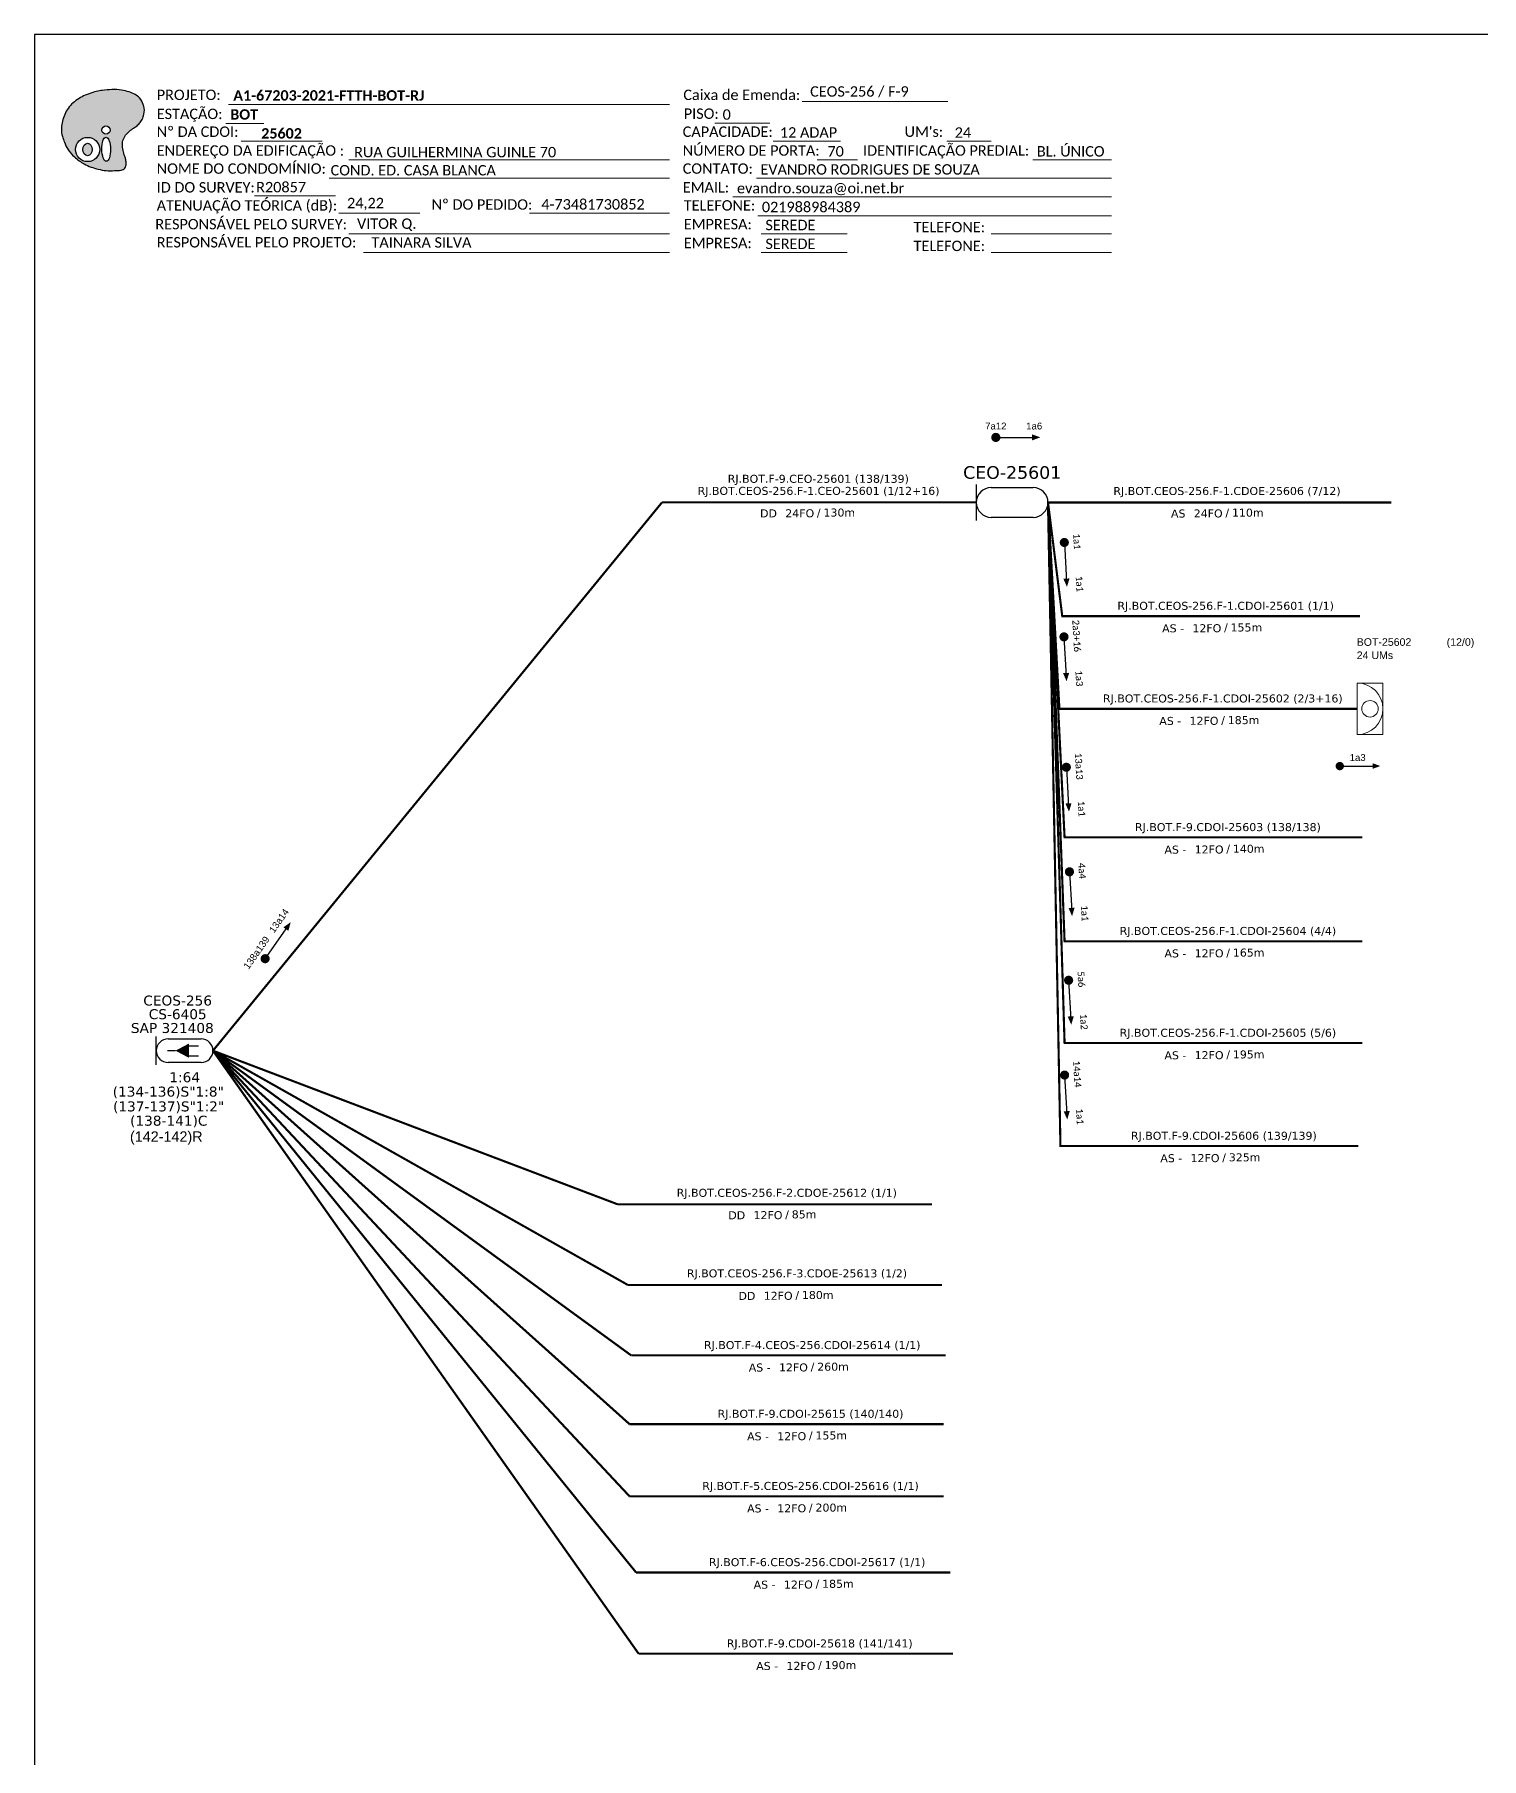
# Model space of a CAD drawing. Extents: x -89 to 749, y 705 to 1299.
# Drawn here: x -89.3 to 160.1, y 1002 to 1299 of the extents above; entities that cross this region are included whole.
import ezdxf
from ezdxf.enums import TextEntityAlignment as Align

# ---------------------------------------------------------------- set-up
doc = ezdxf.new("R2010")
doc.units = 0
for name, color, linetype, lineweight in [("20.0-LEGENDA DOS CDO'S", 1, 'Continuous', 0), ('20.1-CDO_INTERIOR', 1, 'Continuous', 0), ('40.1-ETIQUETAS', 1, 'Continuous', 20)]:
    doc.layers.add(name, color=color, linetype=linetype, lineweight=lineweight)
for name, color, linetype in [('20.4-CEOS', 1, 'Continuous'), ('20.5-CEO', 1, 'Continuous'), ('CAP a instalar', 1, 'Continuous'), ('SETA', 7, 'Continuous')]:
    doc.layers.add(name, color=color, linetype=linetype)
doc.styles.add('ARIAL', font='arial.ttf')
doc.styles.add('siredit', font='verdana.ttf')
doc.styles.get("Standard").update_dxf_attribs({"font": 'arial.ttf'})
doc.styles.add('WMF-Calibri0', font='calibri.ttf')
doc.styles.add('WMF-Calibri1', font='calibrib.ttf')
doc.linetypes.add('FENCELINE1', pattern='A,0.25,-0.1,[133,ltypeshp.shx,S=0.1,R=0,X=-0.1,Y=0],-0.1,1', length=1.45)

# ---------------------------------------------------------------- blocks, each defined once
blk = doc.blocks.new('OI')
h = blk.add_hatch(color=40)
edge = h.paths.add_edge_path()
edge.add_spline(control_points=[(4.35, -0.67), (3.92, -0.99), (3.26, -1.5), (2.81, -2.59), (2.9, -3.5), (3.06, -4.27), (3.31, -4.85), (3.37, -5.39), (3.4, -5.88), (3.2, -6.4), (2.54, -6.61), (1.65, -6.63), (0.55, -6.67), (-0.56, -6.42), (-1.61, -6.14), (-2.77, -5.61), (-3.92, -4.77), (-4.89, -3.7), (-5.34, -2.65), (-5.6, -1.94), (-5.85, -0.96), (-5.71, 0.47), (-5.1, 2.02), (-4.14, 3.02), (-3.3, 3.61), (-2.37, 4.16), (-1.36, 4.44), (-0.56, 4.7), (0.79, 4.85), (2.24, 4.97), (3.79, 4.57), (4.67, 4.21), (5.44, 3.65), (5.76, 2.99), (6.03, 2.21), (6.01, 1.46), (5.72, 0.64), (5.31, 0.08), (4.88, -0.38), (4.51, -0.55), (4.35, -0.67)], knot_values=[0, 0, 0, 0, 1.60434, 2.417191, 3.427595, 4.282808, 4.776746, 5.304182, 5.888771, 6.258406, 6.858137, 7.79129, 8.986195, 10.124242, 11.187857, 12.242908, 13.953784, 15.414161, 16.515391, 17.349188, 17.675853, 19.552021, 21.515531, 22.568638, 23.63245, 24.621084, 25.782718, 26.745347, 27.142653, 29.870543, 31.004649, 31.921532, 32.709589, 33.801391, 34.042471, 35.192333, 35.971461, 36.628871, 37.254359, 37.836911, 37.836911, 37.836911, 37.836911], degree=3, periodic=0)
h.paths.add_polyline_path([(1.13, -0.87, -1), (-0.04, -0.87, -1)], flags=16)
edge = h.paths.add_edge_path(flags=16)
edge.add_ellipse((0.56, -3.59), major_axis=(-0.02, 1.71), ratio=0.361305, start_angle=0, end_angle=360)
h.paths.add_polyline_path([(-0.36, -3.62, -1), (-3.8, -3.62, -1)], flags=16)
edge = h.paths.add_edge_path(flags=0)
edge.add_ellipse((-2.08, -3.62), major_axis=(0, 0.885), ratio=0.758294, start_angle=0, end_angle=360)
at = {"color": 40}
for centre, radius in [((-2.08, -3.62), 1.72), ((0.54, -0.87), 0.587)]:
    blk.add_circle(centre, radius, dxfattribs=at)
blk.add_ellipse((0.56, -3.59), major_axis=(-0.02, 1.71), ratio=0.361305, dxfattribs=at)
blk.add_ellipse((-2.08, -3.62), major_axis=(0, 0.885), ratio=0.758294, start_param=-3.141592653589792, end_param=3.141592653589792, dxfattribs=at)
at = {"color": 40, "start_tangent": (-0.800898, -0.598801), "end_tangent": (-0.800898, -0.598801)}
blk.add_spline([(4.35, -0.67), (3.2, -1.78), (2.9, -2.54), (2.92, -3.55), (3.12, -4.38), (3.28, -4.85), (3.37, -5.37), (3.35, -5.95), (3.2, -6.29), (2.66, -6.55), (1.73, -6.63), (0.54, -6.62), (-0.58, -6.41), (-1.6, -6.11), (-2.56, -5.67), (-3.95, -4.67), (-4.89, -3.56), (-5.37, -2.56), (-5.64, -1.78), (-5.72, -1.46), (-5.63, 0.42), (-4.84, 2.22), (-4.13, 2.99), (-3.27, 3.62), (-2.4, 4.09), (-1.3, 4.47), (-0.37, 4.72), (0.02, 4.77), (2.75, 4.8), (3.85, 4.53), (4.69, 4.16), (5.31, 3.68), (5.85, 2.73), (5.93, 2.5), (5.94, 1.35), (5.67, 0.62), (5.29, 0.08), (4.84, -0.36), (4.35, -0.67)], degree=3, dxfattribs=at)
blk = doc.blocks.new('CARIMBO')
at = {"color": 7, "lineweight": 0}
for points in [[(35.66, -16.79), (111.64, -16.79)], [(134.48, -16.3), (159.61, -16.3)], [(35.15, -20.06), (41.7, -20.06)], [(119.43, -20.02), (128.92, -20.02)], [(37.81, -23.14), (51.75, -23.14)], [(129.48, -23.14), (141.1, -23.14)], [(159.42, -23.14), (167.09, -23.14)], [(56.38, -26.37), (111.64, -26.37)], [(137.07, -26.37), (144.01, -26.37)], [(174.24, -26.37), (187.8, -26.37)], [(52.97, -29.48), (111.64, -29.48)], [(126.6, -29.48), (187.83, -29.48)], [(40.13, -32.55), (54.07, -32.55)], [(54.67, -35.52), (68.61, -35.52)], [(122.56, -32.72), (187.83, -32.72)], [(126.84, -35.96), (187.83, -35.96)], [(56.38, -39.07), (111.64, -39.07)], [(127.45, -39.07), (142.25, -39.07)], [(167.06, -39.07), (187.83, -39.07)], [(58.87, -42.31), (111.64, -42.31)], [(127.45, -42.31), (142.25, -42.31)], [(167.06, -42.31), (187.83, -42.31)]]:
    blk.add_lwpolyline(points, dxfattribs=at)
at = {"color": 7, "xscale": 1.213923925163967, "yscale": 1.213923925163967, "zscale": 1.213923925163967, "rotation": 0.1532896023949059}
blk.add_blockref('OI', (13.86, -20.16), dxfattribs=at)
at = {"color": 7, "lineweight": 0, "style": 'WMF-Calibri0'}
for s, height, p in [('PROJETO:', 1.793, (23.26, -16.04)), ('Caixa de Emenda:', 1.7927, (114.02, -16.04)), ('ESTAÇÃO:', 1.793, (23.26, -19.32)), ('PISO:', 1.793, (114.09, -19.28)), ('Nº DA CDOI:', 1.7927, (23.26, -22.39)), ('CAPACIDADE:', 1.7927, (113.91, -22.39)), ("UM's:", 1.793, (152.15, -22.39)), ('ENDEREÇO DA EDIFICAÇÃO :', 1.7927, (23.26, -25.63)), ('NÚMERO DE PORTA:', 1.7927, (113.91, -25.63)), ('IDENTIFICAÇÃO PREDIAL:', 1.7927, (144.99, -25.63)), ('NOME DO CONDOMÍNIO:', 1.7927, (23.26, -28.74)), ('CONTATO:', 1.793, (113.91, -28.74)), ('ID DO SURVEY:', 1.7927, (23.26, -31.97)), ('EMAIL:', 1.793, (113.91, -31.97)), ('ATENUAÇÃO TEÓRICA (dB):', 1.7927, (23.26, -35.09)), ('TELEFONE:', 1.793, (114.09, -35.09)), ('RESPONSÁVEL PELO SURVEY:', 1.7927, (23.02, -38.32)), ('EMPRESA:', 1.793, (114.09, -38.32)), ('TELEFONE:', 1.793, (153.7, -38.83)), ('RESPONSÁVEL PELO PROJETO:', 1.7927, (23.26, -41.44)), ('EMPRESA:', 1.793, (114.09, -41.56)), ('TELEFONE:', 1.793, (153.7, -42.06))]:
    blk.add_text(s, height=height, dxfattribs=at).set_placement(p)
at = {"color": 7, "lineweight": 0, "flags": 8}
for tag, p, style in [('PROJ', (36.46, -16.13), 'WMF-Calibri1'), ('CEOS-XX', (135.87, -15.46), 'WMF-Calibri0'), ('EST', (35.94, -19.41), 'WMF-Calibri1'), ('PISO_PTR', (120.78, -19.42), 'WMF-Calibri0'), ('CAPAC.', (130.66, -22.52), 'WMF-Calibri0'), ("UC'S", (160.78, -22.54), 'WMF-Calibri0'), ('LOGRADOURO', (56.65, -25.91), 'WMF-Calibri0'), ('N°', (138.85, -25.77), 'WMF-Calibri0'), ('N°PREDIO', (174.94, -25.77), 'WMF-Calibri0'), ('NOME_DO_COND.', (53.23, -29.02), 'WMF-Calibri0'), ('NOME_DO_CONTATO', (127.3, -28.89), 'WMF-Calibri0'), ('_ID_', (40.39, -31.94), 'WMF-Calibri0'), ('EMAIL', (123.26, -32.12), 'WMF-Calibri0'), ('O_POTEN', (56.06, -34.68), 'WMF-Calibri0'), ('TELEFONE', (127.55, -35.36), 'WMF-Calibri0'), ('RES_SURVEY', (57.78, -38.23), 'WMF-Calibri0'), ('EMP_RESP_SURVEY', (128.16, -38.47), 'WMF-Calibri0'), ('CONT_RESP_SURVEY', (167.76, -38.47), 'WMF-Calibri0'), ('RES_PROJ', (60.27, -41.47), 'WMF-Calibri0'), ('EMP_RESP_PROJ', (128.16, -41.71), 'WMF-Calibri0'), ('CONT_RESP_PROJ', (167.76, -41.71), 'WMF-Calibri0')]:
    blk.add_attdef(tag, p, '', height=1.79, dxfattribs=dict(at, style=style))
at = {"color": 7, "lineweight": 0, "style": 'WMF-Calibri1', "flags": 8}
blk.add_attdef("N° CDO'S", text='', height=1.79, dxfattribs=at).set_placement((44.78, -22.68), align=Align.CENTER)
blk = doc.blocks.new('CEOS_RP_CT_DRT')
at = {"layer": '20.4-CEOS', "color": 0}
for p, q in [((-4.54, 1.19), (-1.19, 1.19)), ((-1.19, -1.19), (-4.54, -1.19))]:
    blk.add_line(p, q, dxfattribs=at)
for points in [[(-5.73, -1.43), (-5.73, 1.44)], [(-3.79, 0), (-4.59, 0)], [(-2.47, 0.48), (-1.45, 0.48)], [(-2.47, -0.52), (-1.45, -0.52)]]:
    blk.add_lwpolyline(points, dxfattribs=at)
blk.add_lwpolyline([(-3.79, 0, 0, 1.47, 0), (-2.41, 0, 1.47, 1.47, 0)], format="xyseb", dxfattribs=at)
for centre, start, end in [((-4.54, 0), 90, 270), ((-1.19, 0), 270, 90)]:
    blk.add_arc(centre, 1.19, start, end, dxfattribs=at)
at = {"layer": '20.4-CEOS', "color": 7, "style": 'siredit'}
for tag, p in [('Nº_DA_CEOS', (-2.86, 5.6)), ('LOCAL', (-2.86, 4.24)), ('SAP', (-2.86, 2.78)), ('RACIO_SPLITAGEM', (-2.86, -1.88)), ('FIBRAS_SPLITTER', (-2.86, -3.58)), ('FIBRAS_TOP_C', (-2.86, -5.08)), ('RESERVA_FINAIS', (-2.86, -6.39))]:
    blk.add_attdef(tag, text='', height=1.01, dxfattribs=at).set_placement(p, align=Align.TOP_CENTER)
blk = doc.blocks.new('ETIQUETA_RS5F')
at = {"layer": '40.1-ETIQUETAS', "color": 0, "style": 'siredit'}
blk.add_text('/', height=1.5, dxfattribs=at).set_placement((1.58, -1.95), align=Align.MIDDLE_RIGHT)
for tag, p in [('ETIQUETA_R_PRIMARIA', (1.21, 4.1)), ('ETIQUETA_R_SECUNDARIA', (1.21, 2.1)), ('F_ATIVAS/F_MORTAS', (1.14, -4.24))]:
    blk.add_attdef(tag, text='', height=1.5, dxfattribs=at).set_placement(p, align=Align.MIDDLE_CENTER)
for tag, p in [('TIPO_CABO', (-6.58, -2.12)), ('CAP_CABO', (0.4, -2.09))]:
    blk.add_attdef(tag, text='', height=1.5, dxfattribs=at).set_placement(p, align=Align.MIDDLE_RIGHT)
blk.add_attdef('METROS', text='', height=1.5, dxfattribs=at).set_placement((2.14, -1.95), align=Align.MIDDLE_LEFT)
for tag, p in [('FUSÃO_1', (0.85, -8.39)), ('FUSÃO_2', (0.85, -10.6)), ('FUSÃO_3', (0.85, -12.93)), ('FUSÃO_4', (0.85, -15.14)), ('FUSÃO_5', (0.85, -17.16))]:
    blk.add_attdef(tag, text='', height=1.5, dxfattribs=at).set_placement(p, align=Align.CENTER)
blk = doc.blocks.new('CDOI_INT')
at = {"layer": '20.1-CDO_INTERIOR', "color": 0, "lineweight": 18}
blk.add_lwpolyline([(4.25, -4.25), (4.25, 4.25), (0, 4.25), (0, -4.25)], close=True, dxfattribs=at)
blk.add_circle((2.12, 0), 1.36, dxfattribs=at)
blk.add_arc((0, 0), 4.25, 270, 90, dxfattribs=at)
at = {"layer": "20.0-LEGENDA DOS CDO'S", "color": 0, "style": 'ARIAL'}
for tag, p in [('CDO_N', (-0.08, 10.38)), ('SPLITER_1', (21.18, 10.38)), ('SURVEY', (-0.08, 8.2)), ('SPLITER_2', (21.19, 8.68)), ('SAP', (-0.08, 6.23)), ('1:XX', (5.94, -2.22)), ('UMS', (5.94, -4.24))]:
    blk.add_attdef(tag, p, '', height=1.36, dxfattribs=at)
blk.add_attdef('FIBRAS_UTILIZADAS', text='', height=1.36, dxfattribs=at).set_placement((15.34, 10.38), align=Align.CENTER)

msp = doc.modelspace()

# ---------------------------------------------------------------- linework, layer by layer
msp.add_lwpolyline([(-89.32, 705.02), (749.25, 705.02), (749.25, 1299.02), (-89.32, 1299.02), (-89.32, 705.02)])
at = {"color": 7, "lineweight": 0}
msp.add_lwpolyline([(-4.01, 1268.26), (20.14, 1268.26)], dxfattribs=at)
for points, const_width in [([(75.97, 1229.61, 1), (76.76, 1229.61, 1)], 0.788), ([(88.14, 1211.9, 1), (88.19, 1211.12, 1)], 0.788), ([(88.08, 1195.64, 1), (88.13, 1194.86, 1)], 0.788), ([(88.49, 1173.18, 1), (88.54, 1172.4, 1)], 0.788), ([(135.28, 1172.99, 1), (136, 1172.99, 1)], 0.716), ([(135.28, 1172.99, 1), (136, 1172.99, 1)], 0.716), ([(89.03, 1155.17, 1), (89.07, 1154.38, 1)], 0.788), ([(-49.79, 1139.49, 1), (-49.34, 1140.13, 1)], 0.788), ([(88.89, 1136.48, 1), (88.93, 1135.7, 1)], 0.788), ([(88.19, 1120.15, 1), (88.24, 1119.37, 1)], 0.788)]:
    msp.add_lwpolyline(points, format="xyb", close=True, dxfattribs=dict(const_width=const_width))
at = {"layer": '20.5-CEO', "color": 5}
for p, q in [((75.57, 1220.98), (82.78, 1220.98)), ((82.78, 1215.84), (75.57, 1215.84))]:
    msp.add_line(p, q, dxfattribs=at)
msp.add_lwpolyline([(73, 1221.51), (73, 1215.31)], dxfattribs=at)
for centre, start, end in [((75.57, 1218.41), 90, 270), ((82.78, 1218.41), 270, 90)]:
    msp.add_arc(centre, 2.57, start, end, dxfattribs=at)
at = {"layer": 'CAP a instalar', "color": 5, "ltscale": 7, "const_width": 0.368}
for points in [[(18.83, 1218.41), (-58.56, 1123.96)], [(73, 1218.41), (18.83, 1218.41)]]:
    msp.add_lwpolyline(points, dxfattribs=at)
at = {"layer": 'CAP a instalar', "color": 8, "linetype": 'FENCELINE1', "ltscale": 7, "const_width": 0.368}
for points in [[(139.52, 1160.7), (88.21, 1160.7), (85.35, 1218.46)], [(139.52, 1142.81), (88.21, 1142.81), (85.35, 1218.46)], [(139.52, 1125.27), (88.21, 1125.27), (85.35, 1218.46)], [(138.82, 1107.54), (87.5, 1107.54), (85.35, 1218.46)], [(139.13, 1198.82), (87.81, 1198.82), (85.36, 1218.41)], [(13.52, 1071.47), (-58.56, 1123.96)], [(13.23, 1059.63), (-58.56, 1123.96)], [(13.23, 1047.2), (-58.56, 1123.96)], [(14.37, 1034.07), (-58.56, 1123.96)], [(14.81, 1020.07), (-58.56, 1123.96)], [(67.7, 1071.47), (13.52, 1071.47)], [(67.4, 1059.63), (13.23, 1059.63)], [(67.4, 1047.2), (13.23, 1047.2)], [(68.54, 1034.07), (14.37, 1034.07)], [(68.98, 1020.07), (14.81, 1020.07)]]:
    msp.add_lwpolyline(points, dxfattribs=at)
at = {"layer": 'CAP a instalar', "color": 1, "linetype": 'FENCELINE1', "ltscale": 7, "const_width": 0.368}
msp.add_lwpolyline([(138.64, 1182.86), (87.32, 1182.86), (85.36, 1218.41)], dxfattribs=at)
at = {"layer": 'CAP a instalar', "color": 7, "linetype": 'FENCELINE1', "ltscale": 7, "const_width": 0.368}
msp.add_lwpolyline([(144.52, 1218.39), (85.36, 1218.39)], dxfattribs=at)
at = {"layer": 'CAP a instalar', "color": 7, "ltscale": 7, "const_width": 0.368}
for points in [[(12.94, 1083.61), (-58.56, 1123.96)], [(11.18, 1097.5), (-58.56, 1123.96)], [(65.36, 1097.5), (11.18, 1097.5)], [(67.11, 1083.61), (12.94, 1083.61)]]:
    msp.add_lwpolyline(points, dxfattribs=at)
at = {"layer": 'SETA'}
for points in [[(76.37, 1229.61), (83.14, 1229.61)], [(88.17, 1211.51), (88.56, 1204.75)], [(88.1, 1195.25), (88.49, 1188.49)], [(88.52, 1172.79), (88.91, 1166.03)], [(135.64, 1172.99), (141.8, 1172.99)], [(135.64, 1172.99), (141.8, 1172.99)], [(89.05, 1154.78), (89.44, 1148.02)], [(-49.56, 1139.81), (-45.67, 1145.35)], [(88.91, 1136.09), (89.3, 1129.33)], [(88.21, 1119.76), (88.6, 1113)]]:
    msp.add_lwpolyline(points, dxfattribs=at)
for points in [[(82.59, 1230.14), (84.04, 1229.62), (82.59, 1229.09)], [(89.06, 1205.32), (88.62, 1203.85), (88.01, 1205.26)], [(89, 1189.06), (88.56, 1187.59), (87.95, 1189)], [(141.31, 1173.48), (142.62, 1173), (141.31, 1172.52)], [(141.31, 1173.48), (142.62, 1173), (141.31, 1172.52)], [(89.41, 1166.6), (88.97, 1165.13), (88.36, 1166.54)], [(89.94, 1148.59), (89.5, 1147.12), (88.9, 1148.53)], [(-46.42, 1145.21), (-45.16, 1146.09), (-45.56, 1144.61)], [(89.8, 1129.9), (89.36, 1128.43), (88.75, 1129.84)], [(89.11, 1113.57), (88.67, 1112.1), (88.06, 1113.51)]]:
    msp.add_solid(points, dxfattribs=at)

# ---------------------------------------------------------------- block references
ref = msp.add_blockref('CARIMBO', (-91.51, 1303.77))
ref.add_attrib('PROJ', 'A1-67203-2021-FTTH-BOT-RJ', (-55.05, 1287.63), dxfattribs={"color": 7, "lineweight": 0, "height": 1.7927, "style": 'WMF-Calibri1'})
ref.add_attrib('EST', 'BOT', (-55.57, 1284.35), dxfattribs={"color": 7, "lineweight": 0, "height": 1.793, "style": 'WMF-Calibri1'})
ref.add_attrib("N° CDO'S", '25602', dxfattribs={"color": 7, "lineweight": 0, "height": 1.793, "style": 'WMF-Calibri1'}).set_placement((-46.73, 1281.09), align=Align.CENTER)
ref.add_attrib('LOGRADOURO', ' RUA GUILHERMINA GUINLE 70', (-34.86, 1277.86), dxfattribs={"color": 7, "lineweight": 0, "height": 1.7927, "style": 'WMF-Calibri0'})
ref.add_attrib('NOME_DO_COND.', 'COND. ED. CASA BLANCA', (-38.28, 1274.74), dxfattribs={"color": 7, "lineweight": 0, "height": 1.7927, "style": 'WMF-Calibri0'})
ref.add_attrib('_ID_', 'R20857', (-51.11, 1271.83), dxfattribs={"color": 7, "lineweight": 0, "height": 1.793, "style": 'WMF-Calibri0'})
ref.add_attrib('O_POTEN', '24,22', (-35.45, 1269.09), dxfattribs={"color": 7, "lineweight": 0, "height": 1.793, "style": 'WMF-Calibri0'})
ref.add_attrib('RES_SURVEY', 'VITOR Q.', (-33.73, 1265.54), dxfattribs={"color": 7, "lineweight": 0, "height": 1.793, "style": 'WMF-Calibri0'})
ref.add_attrib('RES_PROJ', 'TAINARA SILVA', (-31.24, 1262.3), dxfattribs={"color": 7, "lineweight": 0, "height": 1.7927, "style": 'WMF-Calibri0'})
ref.add_attrib('CEOS-XX', 'CEOS-256 / F-9', (44.36, 1288.31), dxfattribs={"color": 7, "lineweight": 0, "height": 1.7927, "style": 'WMF-Calibri0'})
ref.add_attrib('CAPAC.', '12 ADAP', (39.15, 1281.25), dxfattribs={"color": 7, "lineweight": 0, "height": 1.793, "style": 'WMF-Calibri0'})
ref.add_attrib("UC'S", '24', (69.27, 1281.23), dxfattribs={"color": 7, "lineweight": 0, "height": 1.793, "style": 'WMF-Calibri0'})
ref.add_attrib('PISO_PTR', '0', (29.28, 1284.34), dxfattribs={"color": 7, "lineweight": 0, "height": 1.79, "style": 'WMF-Calibri0'})
ref.add_attrib('N°', '70', (47.34, 1278), dxfattribs={"color": 7, "lineweight": 0, "height": 1.793, "style": 'WMF-Calibri0'})
ref.add_attrib('N°PREDIO', 'BL. ÚNICO', (83.43, 1278), dxfattribs={"color": 7, "lineweight": 0, "height": 1.793, "style": 'WMF-Calibri0'})
ref.add_attrib('NOME_DO_CONTATO', 'EVANDRO RODRIGUES DE SOUZA', (35.79, 1274.88), dxfattribs={"color": 7, "lineweight": 0, "height": 1.7927, "style": 'WMF-Calibri0'})
ref.add_attrib('EMAIL', 'evandro.souza@oi.net.br', (31.75, 1271.65), dxfattribs={"color": 7, "lineweight": 0, "height": 1.7927, "style": 'WMF-Calibri0'})
ref.add_attrib('TELEFONE', '021988984389', (36.04, 1268.41), dxfattribs={"color": 7, "lineweight": 0, "height": 1.7927, "style": 'WMF-Calibri0'})
ref.add_attrib('EMP_RESP_SURVEY', 'SEREDE', (36.65, 1265.3), dxfattribs={"color": 7, "lineweight": 0, "height": 1.793, "style": 'WMF-Calibri0'})
ref.add_attrib('EMP_RESP_PROJ', 'SEREDE', (36.65, 1262.06), dxfattribs={"color": 7, "lineweight": 0, "height": 1.793, "style": 'WMF-Calibri0'})
at = {"layer": '20.1-CDO_INTERIOR', "color": 1, "ltscale": 11}
ref = msp.add_blockref('CDOI_INT', (138.64, 1182.86), dxfattribs=dict(at, xscale=1.044512687924883, yscale=1.044512687924883, zscale=1.044512687924883))
ref.add_attrib('CDO_N', 'BOT-25602', (138.56, 1193.71), dxfattribs={"layer": "20.0-LEGENDA DOS CDO'S", "color": 0, "height": 1.303, "style": 'ARIAL'})
ref.add_attrib('FIBRAS_UTILIZADAS', '       (12/0)', dxfattribs={"layer": "20.0-LEGENDA DOS CDO'S", "color": 0, "height": 1.3034, "style": 'ARIAL'}).set_placement((154.67, 1193.71), align=Align.CENTER)
ref.add_attrib('SURVEY', '24 UMs', (138.56, 1191.43), dxfattribs={"layer": "20.0-LEGENDA DOS CDO'S", "color": 0, "height": 1.303, "style": 'ARIAL'})
at = {"layer": '20.4-CEOS', "color": 5}
ref = msp.add_blockref('CEOS_RP_CT_DRT', (-58.56, 1123.96), dxfattribs=dict(at, xscale=1.702898134214864, yscale=1.702898134214864, zscale=1.702898134214864))
ref.add_attrib('Nº_DA_CEOS', 'CEOS-256', dxfattribs={"color": 7, "height": 1.719, "style": 'siredit'}).set_placement((-64.64, 1133.46), align=Align.TOP_CENTER)
ref.add_attrib('LOCAL', 'CS-6405', dxfattribs={"color": 7, "height": 1.719, "style": 'siredit'}).set_placement((-64.63, 1131.11), align=Align.TOP_CENTER)
ref.add_attrib('SAP', 'SAP 321408', dxfattribs={"color": 7, "height": 1.719, "style": 'siredit'}).set_placement((-65.56, 1128.73), align=Align.TOP_CENTER)
ref.add_attrib('RACIO_SPLITAGEM', '1:64', dxfattribs={"color": 7, "height": 1.719, "style": 'siredit'}).set_placement((-63.43, 1120.25), align=Align.TOP_CENTER)
ref.add_attrib('FIBRAS_SPLITTER', '(134-136)S"1:8"', dxfattribs={"color": 7, "height": 1.7194, "style": 'siredit'}).set_placement((-66.26, 1117.77), align=Align.TOP_CENTER)
ref.add_attrib('FIBRAS_TOP_C', '(137-137)S"1:2"', dxfattribs={"color": 7, "height": 1.7194, "style": 'siredit'}).set_placement((-66.2, 1115.22), align=Align.TOP_CENTER)
ref.add_attrib('RESERVA_FINAIS', '(138-141)C', dxfattribs={"color": 7, "height": 1.719, "style": 'siredit'}).set_placement((-66.17, 1112.76), align=Align.TOP_CENTER)
at = {"layer": '40.1-ETIQUETAS', "color": 7}
ref = msp.add_blockref('ETIQUETA_RS5F', (115.11, 1218.44), dxfattribs=dict(at, xscale=0.9188563564010436, yscale=0.9188563564010436, zscale=0.9188563564010436))
ref.add_attrib('ETIQUETA_R_SECUNDARIA', 'RJ.BOT.CEOS-256.F-1.CDOE-25606 (7/12)', dxfattribs={"color": 0, "height": 1.3783, "style": 'siredit'}).set_placement((116.2, 1220.38), align=Align.MIDDLE_CENTER)
ref.add_attrib('TIPO_CABO', 'AS', dxfattribs={"color": 0, "height": 1.378, "style": 'siredit'}).set_placement((109.04, 1216.5), align=Align.MIDDLE_RIGHT)
ref.add_attrib('CAP_CABO', '24FO', dxfattribs={"color": 0, "height": 1.378, "style": 'siredit'}).set_placement((115.45, 1216.52), align=Align.MIDDLE_RIGHT)
ref.add_attrib('METROS', '110m', dxfattribs={"color": 0, "height": 1.378, "style": 'siredit'}).set_placement((117.06, 1216.65), align=Align.MIDDLE_LEFT)
at = {"layer": '40.1-ETIQUETAS', "color": 8}
ref = msp.add_blockref('ETIQUETA_RS5F', (114.88, 1198.66), dxfattribs=dict(at, xscale=0.9188563564010436, yscale=0.9188563564010436, zscale=0.9188563564010436))
ref.add_attrib('ETIQUETA_R_SECUNDARIA', 'RJ.BOT.CEOS-256.F-1.CDOI-25601 (1/1)', dxfattribs={"color": 0, "height": 1.3783, "style": 'siredit'}).set_placement((115.97, 1200.6), align=Align.MIDDLE_CENTER)
ref.add_attrib('TIPO_CABO', 'AS -', dxfattribs={"color": 0, "height": 1.378, "style": 'siredit'}).set_placement((108.8, 1196.72), align=Align.MIDDLE_RIGHT)
ref.add_attrib('CAP_CABO', '12FO', dxfattribs={"color": 0, "height": 1.378, "style": 'siredit'}).set_placement((115.22, 1196.74), align=Align.MIDDLE_RIGHT)
ref.add_attrib('METROS', '155m', dxfattribs={"color": 0, "height": 1.378, "style": 'siredit'}).set_placement((116.82, 1196.87), align=Align.MIDDLE_LEFT)
at = {"layer": '40.1-ETIQUETAS', "color": 1}
ref = msp.add_blockref('ETIQUETA_RS5F', (114.39, 1182.71), dxfattribs=dict(at, xscale=0.9188563564010436, yscale=0.9188563564010436, zscale=0.9188563564010436))
ref.add_attrib('ETIQUETA_R_SECUNDARIA', 'RJ.BOT.CEOS-256.F-1.CDOI-25602 (2/3+16)', dxfattribs={"color": 0, "height": 1.3783, "style": 'siredit'}).set_placement((115.48, 1184.64), align=Align.MIDDLE_CENTER)
ref.add_attrib('TIPO_CABO', 'AS -', dxfattribs={"color": 0, "height": 1.378, "style": 'siredit'}).set_placement((108.31, 1180.77), align=Align.MIDDLE_RIGHT)
ref.add_attrib('CAP_CABO', '12FO', dxfattribs={"color": 0, "height": 1.378, "style": 'siredit'}).set_placement((114.73, 1180.79), align=Align.MIDDLE_RIGHT)
ref.add_attrib('METROS', '185m', dxfattribs={"color": 0, "height": 1.378, "style": 'siredit'}).set_placement((116.33, 1180.91), align=Align.MIDDLE_LEFT)
at = {"layer": '40.1-ETIQUETAS', "color": 8}
ref = msp.add_blockref('ETIQUETA_RS5F', (115.27, 1160.55), dxfattribs=dict(at, xscale=0.9188563564010436, yscale=0.9188563564010436, zscale=0.9188563564010436))
ref.add_attrib('ETIQUETA_R_SECUNDARIA', 'RJ.BOT.F-9.CDOI-25603 (138/138)', dxfattribs={"color": 0, "height": 1.3783, "style": 'siredit'}).set_placement((116.36, 1162.48), align=Align.MIDDLE_CENTER)
ref.add_attrib('TIPO_CABO', 'AS -', dxfattribs={"color": 0, "height": 1.378, "style": 'siredit'}).set_placement((109.2, 1158.6), align=Align.MIDDLE_RIGHT)
ref.add_attrib('CAP_CABO', '12FO', dxfattribs={"color": 0, "height": 1.378, "style": 'siredit'}).set_placement((115.61, 1158.62), align=Align.MIDDLE_RIGHT)
ref.add_attrib('METROS', '140m', dxfattribs={"color": 0, "height": 1.378, "style": 'siredit'}).set_placement((117.21, 1158.75), align=Align.MIDDLE_LEFT)
ref = msp.add_blockref('ETIQUETA_RS5F', (115.27, 1142.66), dxfattribs=dict(at, xscale=0.9188563564010436, yscale=0.9188563564010436, zscale=0.9188563564010436))
ref.add_attrib('ETIQUETA_R_SECUNDARIA', 'RJ.BOT.CEOS-256.F-1.CDOI-25604 (4/4)', dxfattribs={"color": 0, "height": 1.3783, "style": 'siredit'}).set_placement((116.36, 1144.59), align=Align.MIDDLE_CENTER)
ref.add_attrib('TIPO_CABO', 'AS -', dxfattribs={"color": 0, "height": 1.378, "style": 'siredit'}).set_placement((109.2, 1140.72), align=Align.MIDDLE_RIGHT)
ref.add_attrib('CAP_CABO', '12FO', dxfattribs={"color": 0, "height": 1.378, "style": 'siredit'}).set_placement((115.61, 1140.74), align=Align.MIDDLE_RIGHT)
ref.add_attrib('METROS', '165m', dxfattribs={"color": 0, "height": 1.378, "style": 'siredit'}).set_placement((117.21, 1140.86), align=Align.MIDDLE_LEFT)
ref = msp.add_blockref('ETIQUETA_RS5F', (115.27, 1125.11), dxfattribs=dict(at, xscale=0.9188563564010436, yscale=0.9188563564010436, zscale=0.9188563564010436))
ref.add_attrib('ETIQUETA_R_SECUNDARIA', 'RJ.BOT.CEOS-256.F-1.CDOI-25605 (5/6)', dxfattribs={"color": 0, "height": 1.3783, "style": 'siredit'}).set_placement((116.36, 1127.05), align=Align.MIDDLE_CENTER)
ref.add_attrib('TIPO_CABO', 'AS -', dxfattribs={"color": 0, "height": 1.378, "style": 'siredit'}).set_placement((109.2, 1123.17), align=Align.MIDDLE_RIGHT)
ref.add_attrib('CAP_CABO', '12FO', dxfattribs={"color": 0, "height": 1.378, "style": 'siredit'}).set_placement((115.61, 1123.19), align=Align.MIDDLE_RIGHT)
ref.add_attrib('METROS', '195m', dxfattribs={"color": 0, "height": 1.378, "style": 'siredit'}).set_placement((117.21, 1123.32), align=Align.MIDDLE_LEFT)
ref = msp.add_blockref('ETIQUETA_RS5F', (114.57, 1107.38), dxfattribs=dict(at, xscale=0.9188563564010436, yscale=0.9188563564010436, zscale=0.9188563564010436))
ref.add_attrib('ETIQUETA_R_SECUNDARIA', 'RJ.BOT.F-9.CDOI-25606 (139/139)', dxfattribs={"color": 0, "height": 1.3783, "style": 'siredit'}).set_placement((115.66, 1109.31), align=Align.MIDDLE_CENTER)
ref.add_attrib('TIPO_CABO', 'AS -', dxfattribs={"color": 0, "height": 1.378, "style": 'siredit'}).set_placement((108.49, 1105.44), align=Align.MIDDLE_RIGHT)
ref.add_attrib('CAP_CABO', '12FO', dxfattribs={"color": 0, "height": 1.378, "style": 'siredit'}).set_placement((114.91, 1105.46), align=Align.MIDDLE_RIGHT)
ref.add_attrib('METROS', '325m', dxfattribs={"color": 0, "height": 1.378, "style": 'siredit'}).set_placement((116.51, 1105.59), align=Align.MIDDLE_LEFT)
at = {"layer": '40.1-ETIQUETAS', "color": 7}
ref = msp.add_blockref('ETIQUETA_RS5F', (39.25, 1097.55), dxfattribs=dict(at, xscale=0.9188563564010436, yscale=0.9188563564010436, zscale=0.9188563564010436))
ref.add_attrib('ETIQUETA_R_SECUNDARIA', 'RJ.BOT.CEOS-256.F-2.CDOE-25612 (1/1)', dxfattribs={"color": 0, "height": 1.3783, "style": 'siredit'}).set_placement((40.34, 1099.48), align=Align.MIDDLE_CENTER)
ref.add_attrib('TIPO_CABO', 'DD', dxfattribs={"color": 0, "height": 1.378, "style": 'siredit'}).set_placement((33.17, 1095.61), align=Align.MIDDLE_RIGHT)
ref.add_attrib('CAP_CABO', '12FO', dxfattribs={"color": 0, "height": 1.378, "style": 'siredit'}).set_placement((39.59, 1095.63), align=Align.MIDDLE_RIGHT)
ref.add_attrib('METROS', '85m', dxfattribs={"color": 0, "height": 1.378, "style": 'siredit'}).set_placement((41.19, 1095.76), align=Align.MIDDLE_LEFT)
ref = msp.add_blockref('ETIQUETA_RS5F', (41, 1083.66), dxfattribs=dict(at, xscale=0.9188563564010436, yscale=0.9188563564010436, zscale=0.9188563564010436))
ref.add_attrib('ETIQUETA_R_SECUNDARIA', 'RJ.BOT.CEOS-256.F-3.CDOE-25613 (1/2)', dxfattribs={"color": 0, "height": 1.3783, "style": 'siredit'}).set_placement((42.09, 1085.6), align=Align.MIDDLE_CENTER)
ref.add_attrib('TIPO_CABO', 'DD', dxfattribs={"color": 0, "height": 1.378, "style": 'siredit'}).set_placement((34.92, 1081.72), align=Align.MIDDLE_RIGHT)
ref.add_attrib('CAP_CABO', '12FO', dxfattribs={"color": 0, "height": 1.378, "style": 'siredit'}).set_placement((41.34, 1081.74), align=Align.MIDDLE_RIGHT)
ref.add_attrib('METROS', '180m', dxfattribs={"color": 0, "height": 1.378, "style": 'siredit'}).set_placement((42.94, 1081.87), align=Align.MIDDLE_LEFT)
at = {"layer": '40.1-ETIQUETAS', "color": 8}
ref = msp.add_blockref('ETIQUETA_RS5F', (43.64, 1071.32), dxfattribs=dict(at, xscale=0.9188563564010436, yscale=0.9188563564010436, zscale=0.9188563564010436))
ref.add_attrib('ETIQUETA_R_SECUNDARIA', 'RJ.BOT.F-4.CEOS-256.CDOI-25614 (1/1)', dxfattribs={"color": 0, "height": 1.3783, "style": 'siredit'}).set_placement((44.72, 1073.25), align=Align.MIDDLE_CENTER)
ref.add_attrib('TIPO_CABO', 'AS -', dxfattribs={"color": 0, "height": 1.378, "style": 'siredit'}).set_placement((37.56, 1069.38), align=Align.MIDDLE_RIGHT)
ref.add_attrib('CAP_CABO', '12FO', dxfattribs={"color": 0, "height": 1.378, "style": 'siredit'}).set_placement((43.97, 1069.4), align=Align.MIDDLE_RIGHT)
ref.add_attrib('METROS', '260m', dxfattribs={"color": 0, "height": 1.378, "style": 'siredit'}).set_placement((45.58, 1069.52), align=Align.MIDDLE_LEFT)
ref = msp.add_blockref('ETIQUETA_RS5F', (43.34, 1059.48), dxfattribs=dict(at, xscale=0.9188563564010436, yscale=0.9188563564010436, zscale=0.9188563564010436))
ref.add_attrib('ETIQUETA_R_SECUNDARIA', 'RJ.BOT.F-9.CDOI-25615 (140/140)', dxfattribs={"color": 0, "height": 1.3783, "style": 'siredit'}).set_placement((44.43, 1061.41), align=Align.MIDDLE_CENTER)
ref.add_attrib('TIPO_CABO', 'AS -', dxfattribs={"color": 0, "height": 1.378, "style": 'siredit'}).set_placement((37.27, 1057.53), align=Align.MIDDLE_RIGHT)
ref.add_attrib('CAP_CABO', '12FO', dxfattribs={"color": 0, "height": 1.378, "style": 'siredit'}).set_placement((43.68, 1057.55), align=Align.MIDDLE_RIGHT)
ref.add_attrib('METROS', '155m', dxfattribs={"color": 0, "height": 1.378, "style": 'siredit'}).set_placement((45.28, 1057.68), align=Align.MIDDLE_LEFT)
ref = msp.add_blockref('ETIQUETA_RS5F', (43.34, 1047.05), dxfattribs=dict(at, xscale=0.9188563564010436, yscale=0.9188563564010436, zscale=0.9188563564010436))
ref.add_attrib('ETIQUETA_R_SECUNDARIA', 'RJ.BOT.F-5.CEOS-256.CDOI-25616 (1/1)', dxfattribs={"color": 0, "height": 1.3783, "style": 'siredit'}).set_placement((44.43, 1048.98), align=Align.MIDDLE_CENTER)
ref.add_attrib('TIPO_CABO', 'AS -', dxfattribs={"color": 0, "height": 1.378, "style": 'siredit'}).set_placement((37.27, 1045.11), align=Align.MIDDLE_RIGHT)
ref.add_attrib('CAP_CABO', '12FO', dxfattribs={"color": 0, "height": 1.378, "style": 'siredit'}).set_placement((43.68, 1045.13), align=Align.MIDDLE_RIGHT)
ref.add_attrib('METROS', '200m', dxfattribs={"color": 0, "height": 1.378, "style": 'siredit'}).set_placement((45.28, 1045.25), align=Align.MIDDLE_LEFT)
ref = msp.add_blockref('ETIQUETA_RS5F', (44.48, 1033.92), dxfattribs=dict(at, xscale=0.9188563564010436, yscale=0.9188563564010436, zscale=0.9188563564010436))
ref.add_attrib('ETIQUETA_R_SECUNDARIA', 'RJ.BOT.F-6.CEOS-256.CDOI-25617 (1/1)', dxfattribs={"color": 0, "height": 1.3783, "style": 'siredit'}).set_placement((45.57, 1035.85), align=Align.MIDDLE_CENTER)
ref.add_attrib('TIPO_CABO', 'AS -', dxfattribs={"color": 0, "height": 1.378, "style": 'siredit'}).set_placement((38.4, 1031.97), align=Align.MIDDLE_RIGHT)
ref.add_attrib('CAP_CABO', '12FO', dxfattribs={"color": 0, "height": 1.378, "style": 'siredit'}).set_placement((44.82, 1031.99), align=Align.MIDDLE_RIGHT)
ref.add_attrib('METROS', '185m', dxfattribs={"color": 0, "height": 1.378, "style": 'siredit'}).set_placement((46.42, 1032.12), align=Align.MIDDLE_LEFT)
ref = msp.add_blockref('ETIQUETA_RS5F', (44.92, 1019.91), dxfattribs=dict(at, xscale=0.9188563564010436, yscale=0.9188563564010436, zscale=0.9188563564010436))
ref.add_attrib('ETIQUETA_R_SECUNDARIA', 'RJ.BOT.F-9.CDOI-25618 (141/141)', dxfattribs={"color": 0, "height": 1.3783, "style": 'siredit'}).set_placement((46.01, 1021.85), align=Align.MIDDLE_CENTER)
ref.add_attrib('TIPO_CABO', 'AS -', dxfattribs={"color": 0, "height": 1.378, "style": 'siredit'}).set_placement((38.84, 1017.97), align=Align.MIDDLE_RIGHT)
ref.add_attrib('CAP_CABO', '12FO', dxfattribs={"color": 0, "height": 1.378, "style": 'siredit'}).set_placement((45.26, 1017.99), align=Align.MIDDLE_RIGHT)
ref.add_attrib('METROS', '190m', dxfattribs={"color": 0, "height": 1.378, "style": 'siredit'}).set_placement((46.86, 1018.12), align=Align.MIDDLE_LEFT)

# ---------------------------------------------------------------- texts
at = {"color": 7, "lineweight": 0, "style": 'WMF-Calibri0'}
msp.add_text('Nº DO PEDIDO:', height=1.7927, dxfattribs=at).set_placement((-20.88, 1268.84))
at = {"style": 'ARIAL'}
for s, height, p in [('7a12', 1.182, (76.36, 1230.98)), ('1a6', 1.182, (82.98, 1230.98)), ('1a3', 1.182, (138.72, 1173.87)), ('(142-142)R', 1.772, (-66.6, 1108.29))]:
    msp.add_text(s, height=height, dxfattribs=at).set_placement(p, align=Align.CENTER)
for s, p in [('13a14', (-46.71, 1146.01)), ('138a139', (-50.57, 1140.51))]:
    msp.add_text(s, height=1.182, rotation=54.9014, dxfattribs=at).set_placement(p, align=Align.CENTER)
at = {"char_height": 1.1817, "width": 19.9769, "attachment_point": 5, "rotation": 273.3058}
for s, insert in [('{\\fCalibri|b0|i0|c0|p34;\\C7;1a1}', (90.34, 1211.68)), ('{\\fCalibri|b0|i0|c0|p34;\\C7;1a1}', (90.79, 1204.36)), ('\\C7;\\fCalibri|b0|i0|c0|p34;2a3+16', (90.28, 1195.42)), ('\\C7;\\fCalibri|b0|i0|c0|p34;1a3', (90.73, 1188.1)), ('{\\fCalibri|b0|i0|c0|p34;\\C7;13a13}', (90.69, 1172.96)), ('{\\fCalibri|b0|i0|c0|p34;\\C7;1a1}', (91.14, 1165.64)), ('{\\fCalibri|b0|i0|c0|p34;\\C7;4a4}', (91.23, 1154.95)), ('{\\fCalibri|b0|i0|c0|p34;\\C7;1a1}', (91.68, 1147.63)), ('{\\fCalibri|b0|i0|c0|p34;\\C7;5a6}', (91.09, 1136.26)), ('{\\fCalibri|b0|i0|c0|p34;\\C7;1a2}', (91.53, 1128.94)), ('{\\fCalibri|b0|i0|c0|p34;\\C7;14a14}', (90.39, 1119.94)), ('{\\fCalibri|b0|i0|c0|p34;\\C7;1a1}', (90.84, 1112.61))]:
    msp.add_mtext(s, dxfattribs=dict(at, insert=insert))
at = {"color": 7, "lineweight": 0, "style": 'WMF-Calibri0', "flags": 8}
msp.add_attdef('4-73481730852', (-1.97, 1268.87), '', height=1.79, dxfattribs=at)
at = {"layer": '20.5-CEO', "color": 5, "style": 'siredit'}
msp.add_attdef('CEO-25601', text='SAP 324607', height=2.178, dxfattribs=at).set_placement((79.18, 1224.66), align=Align.TOP_CENTER)
at = {"layer": '40.1-ETIQUETAS', "style": 'siredit'}
msp.add_text('RJ.BOT.CEOS-256.F-1.CEO-25601 (1/12+16)', height=1.3783, dxfattribs=at).set_placement((45.81, 1220.4), align=Align.MIDDLE_CENTER)
at = {"layer": '40.1-ETIQUETAS', "color": 7, "style": 'siredit'}
msp.add_text('RJ.BOT.F-9.CEO-25601 (138/139)', height=1.3783, dxfattribs=at).set_placement((45.77, 1222.48), align=Align.MIDDLE_CENTER)
for s, height, p in [('DD', 1.378, (38.64, 1216.52)), ('24FO', 1.378, (45.06, 1216.54)), ('/', 1.38, (46.17, 1216.67))]:
    msp.add_text(s, height=height, dxfattribs=at).set_placement(p, align=Align.MIDDLE_RIGHT)
msp.add_text('130m', height=1.378, dxfattribs=at).set_placement((46.66, 1216.67), align=Align.MIDDLE_LEFT)

doc.saveas('drawing.dxf')
